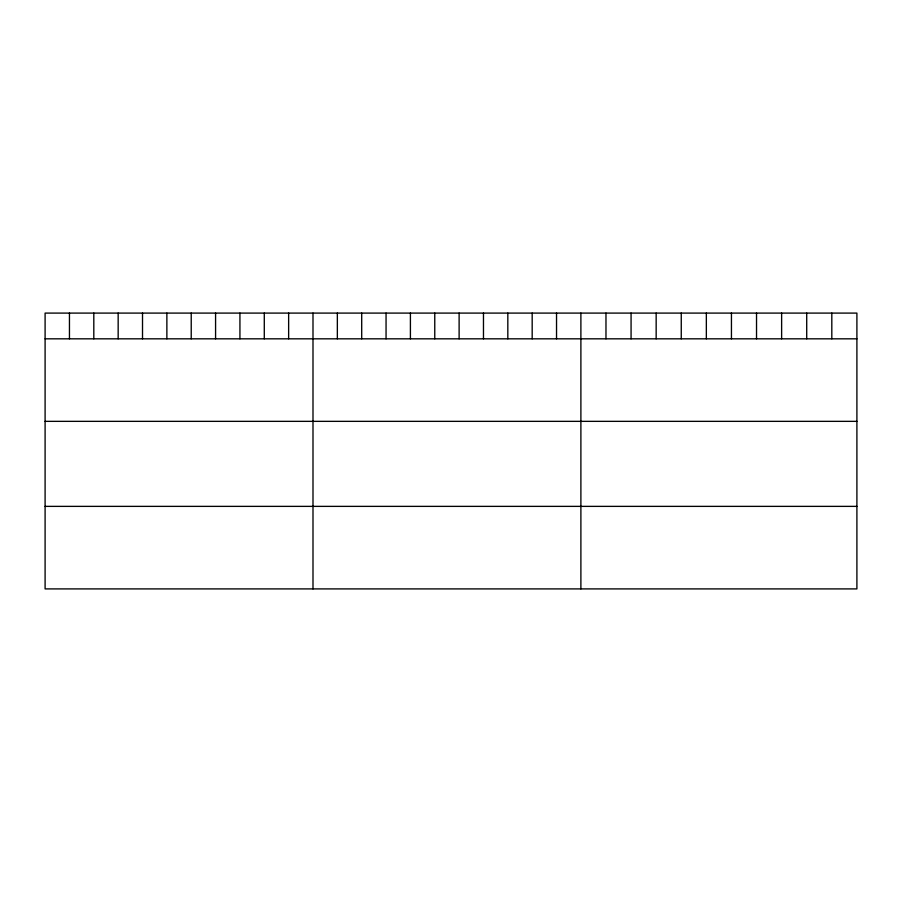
<?xml version="1.0" encoding="UTF-8"?>
<svg xmlns="http://www.w3.org/2000/svg" width="902" height="902" viewBox="0 0 902 902"><rect width="100%" height="100%" fill="white"/><g stroke="black" fill="none" stroke-linecap="round" stroke-linejoin="round"><path stroke-width="1.35" d="M856.9 338.825L856.9 588.905L45.1 588.905L45.1 313.095L856.9 313.095L856.9 338.825L45.1 338.825M45.1 421.347L856.9 421.347M45.1 506.372L856.9 506.372M831.813 313.095L831.813 338.825M806.715 313.095L806.715 338.825M781.628 313.095L781.628 338.825M756.53 313.095L756.53 338.825M731.443 313.095L731.443 338.825M706.345 313.095L706.345 338.825M681.258 313.095L681.258 338.825M656.16 313.095L656.16 338.825M631.073 313.095L631.073 338.825M605.975 313.095L605.975 338.825M580.888 313.095L580.888 588.905M556.534 313.095L556.534 338.825M532.18 313.095L532.18 338.825M507.826 313.095L507.826 338.825M483.472 313.095L483.472 338.825M459.118 313.095L459.118 338.825M434.764 313.095L434.764 338.825M410.41 313.095L410.41 338.825M386.056 313.095L386.056 338.825M361.702 313.095L361.702 338.825M337.348 313.095L337.348 338.825M312.994 313.095L312.994 588.905M288.64 313.095L288.64 338.825M264.286 313.095L264.286 338.825M239.932 313.095L239.932 338.825M215.578 313.095L215.578 338.825M191.224 313.095L191.224 338.825M166.87 313.095L166.87 338.825M142.516 313.095L142.516 338.825M118.162 313.095L118.162 338.825M93.808 313.095L93.808 338.825M69.454 313.095L69.454 338.825"/></g></svg>
